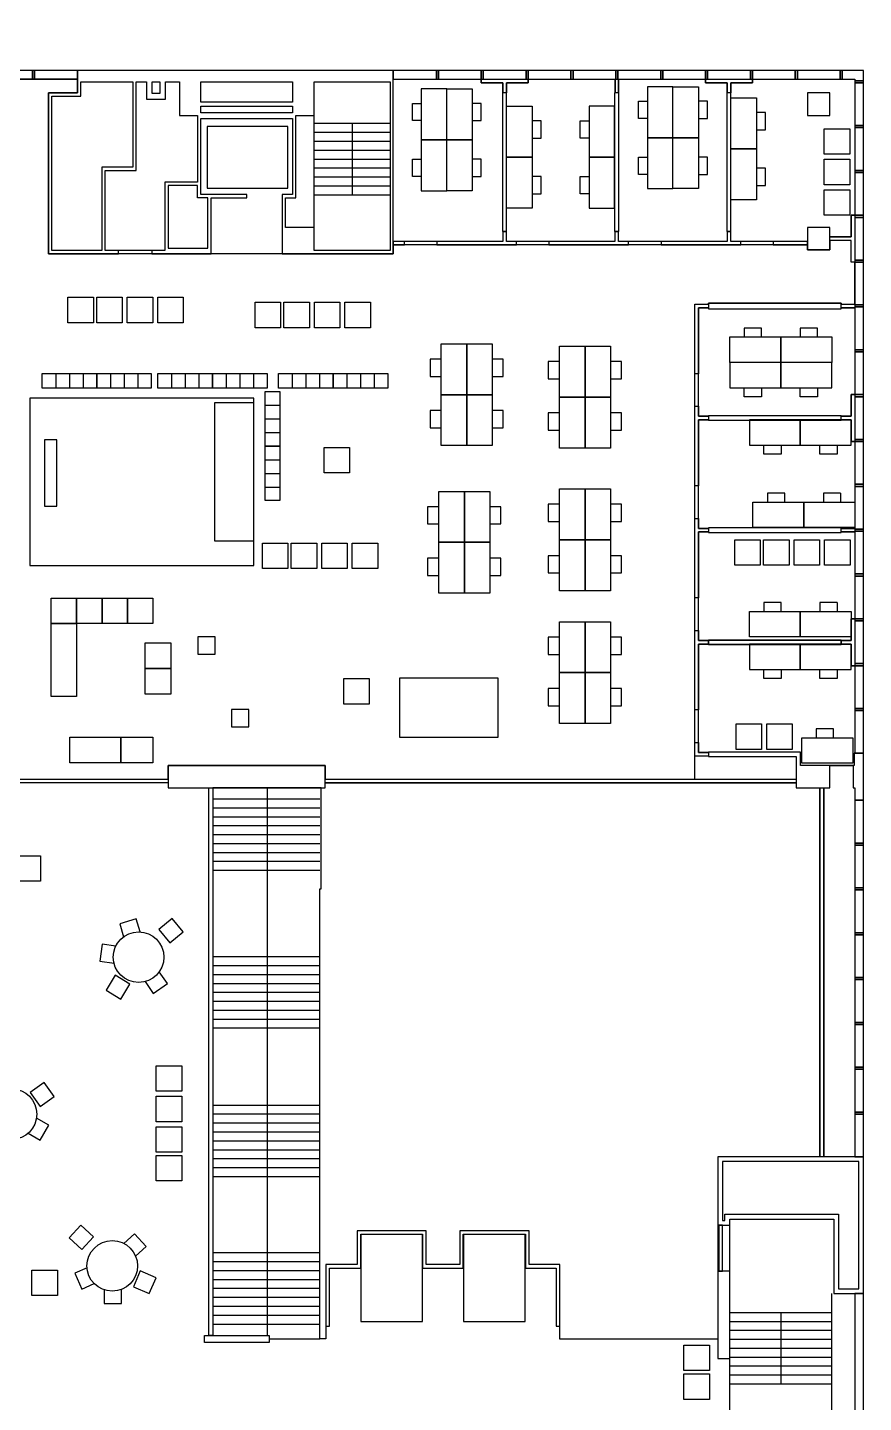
# Model space of a CAD drawing. Extents: x -199 to 9291, y 516 to 6424.
# Drawn here: x 7019 to 9291, y 2686 to 6424 of the extents above; entities that cross this region are included whole.
import ezdxf

# ---------------------------------------------------------------- set-up
doc = ezdxf.new("R2010")
doc.units = 0
doc.header["$MEASUREMENT"] = 0
for name, color, linetype in [('0_VOID', 7, 'CONTINUOUS'), ('CHAIR', 142, 'CONTINUOUS'), ('ELEVATORS', 2, 'CONTINUOUS'), ('ELEVATORS_PRIMARY', 222, 'CONTINUOUS'), ('ENTRANCE', 2, 'CONTINUOUS'), ('FLOOR', 3, 'CONTINUOUS'), ('FURNITURE', 2, 'CONTINUOUS'), ('OFFICES', 1, 'CONTINUOUS'), ('STAIRS', 2, 'CONTINUOUS'), ('WALLS', 6, 'CONTINUOUS')]:
    doc.layers.add(name, color=color, linetype=linetype)

msp = doc.modelspace()

# ---------------------------------------------------------------- linework, layer by layer
at = {"layer": '0_VOID'}
for points in [[(7391.9, 5817.9), (7356.9, 5817.9), (7265.9, 5817.9), (7230.1, 5817.9), (7230.1, 6035.7), (7313.8, 6035.7), (7313.8, 6276.3), (7342.3, 6276.3), (7342.3, 6229.2), (7393.5, 6229.2), (7393.5, 6276.3), (7431.7, 6276.3), (7431.7, 6185.3), (7481.3, 6185.3), (7481.3, 6004), (7391.9, 6004)], [(9267, 3841.2), (9267, 3841.2), (9267, 3835.5), (9267, 3835.5), (9267, 3719.3), (9267, 3719.3), (9267, 3713.6), (9267, 3713.6), (9267, 3597.3), (9267, 3597.3), (9267, 3591.6), (9267, 3591.6), (9267, 3591.6), (9267, 3475.4), (9267, 3475.4), (9267, 3469.7), (9267, 3469.7), (9267, 3353.5), (9182.9, 3353.5), (9182.9, 4356.5), (9199.5, 4356.5), (9199.5, 4417.5), (9262.9, 4417.5), (9262.9, 4356.5), (9267, 4356.5), (9267, 4323.2), (9267, 4323.2), (9267, 4206.9), (9267, 4206.9), (9267, 4201.2), (9267, 4201.2), (9267, 4201.2), (9267, 4085), (9267, 4085), (9267, 4079.3), (9267, 4079.3), (9267, 3963.1), (9267, 3963.1), (9267, 3957.4), (9267, 3957.4)], [(7830, 2858.5), (7812.9, 2858.5), (7812.9, 4082.6), (7817, 4082.6), (7817, 4356.5), (7827.5, 4356.5), (7827.5, 4370.3), (9107.7, 4370.3), (9107.7, 4356.5), (9171.9, 4356.5), (9171.9, 3353.5), (8894.7, 3353.5), (8894.7, 2857.7), (8465.6, 2857.7), (8465.6, 3060.9), (8381.9, 3060.9), (8381.9, 3152.7), (8193.3, 3152.7), (8193.3, 3060.9), (8102.3, 3060.9), (8102.3, 3152.7), (7914.5, 3152.7), (7914.5, 3060.9), (7830, 3060.9)]]:
    msp.add_lwpolyline(points, close=True, dxfattribs=at)
at = {"layer": 'CHAIR'}
for points in [[(8064.8, 6171), (8064.8, 6218), (8089, 6218)], [(8251.7, 6171), (8251.7, 6218), (8227.4, 6218)], [(8679.4, 6176.7), (8679.4, 6223.7), (8703.6, 6223.7)], [(8866.3, 6176.7), (8866.3, 6223.7), (8842, 6223.7)], [(8089, 6171), (8064.8, 6171)], [(8227.4, 6171), (8251.7, 6171)], [(8414.4, 6123.7), (8414.4, 6170.7), (8390.1, 6170.7)], [(8520.9, 6123.7), (8520.9, 6170.7), (8545.1, 6170.7)], [(8703.6, 6176.7), (8679.4, 6176.7)], [(8842, 6176.7), (8866.3, 6176.7)], [(9024, 6146.4), (9024, 6193.4), (8999.7, 6193.4)], [(8999.7, 6146.4), (9024, 6146.4)], [(9253.3, 6148.8), (9253.3, 6079.6), (9184.1, 6079.6), (9184.1, 6148.8), (9253.3, 6148.8)], [(9253.3, 6148.8), (9253.3, 6079.6), (9184.1, 6079.6), (9184.1, 6148.8), (9253.3, 6148.8)], [(8390.1, 6123.7), (8414.4, 6123.7)], [(8545.1, 6123.7), (8520.9, 6123.7)], [(8064.8, 6019), (8064.8, 6066), (8089, 6066)], [(8251.7, 6019), (8251.7, 6066), (8227.4, 6066)], [(8679.4, 6024.7), (8679.4, 6071.7), (8703.6, 6071.7)], [(8866.3, 6024.7), (8866.3, 6071.7), (8842, 6071.7)], [(9253.3, 6066), (9253.3, 5996.8), (9184.1, 5996.8), (9184.1, 6066), (9253.3, 6066)], [(9253.3, 6066), (9253.3, 5996.8), (9184.1, 5996.8), (9184.1, 6066), (9253.3, 6066)], [(8703.6, 6024.7), (8679.4, 6024.7)], [(8842, 6024.7), (8866.3, 6024.7)], [(9024, 5994.4), (9024, 6041.4), (8999.7, 6041.4)], [(8089, 6019), (8064.8, 6019)], [(8227.4, 6019), (8251.7, 6019)], [(8414.4, 5971.7), (8414.4, 6018.7), (8390.1, 6018.7)], [(8520.9, 5971.7), (8520.9, 6018.7), (8545.1, 6018.7)], [(8999.7, 5994.4), (9024, 5994.4)], [(9253.3, 5983.1), (9253.3, 5913.9), (9184.1, 5913.9), (9184.1, 5983.1), (9253.3, 5983.1)], [(9253.3, 5983.1), (9253.3, 5913.9), (9184.1, 5913.9), (9184.1, 5983.1), (9253.3, 5983.1)], [(8390.1, 5971.7), (8414.4, 5971.7)], [(8545.1, 5971.7), (8520.9, 5971.7)], [(9013.7, 5607.1), (8966.7, 5607.1), (8966.7, 5582.8)], [(9013.7, 5582.8), (9013.7, 5607.1)], [(9165.7, 5607.1), (9118.7, 5607.1), (9118.7, 5582.8)], [(9165.7, 5582.8), (9165.7, 5607.1)], [(8143.4, 5522.7), (8112.8, 5522.7), (8112.8, 5475.7), (8143.4, 5475.7)], [(8281.9, 5475.7), (8311.8, 5475.7), (8311.8, 5522.7)], [(8311.8, 5522.7), (8281.9, 5522.7)], [(8464.7, 5516), (8434.1, 5516), (8434.1, 5469), (8464.7, 5469)], [(8603.1, 5469), (8633.1, 5469), (8633.1, 5516)], [(8633.1, 5516), (8603.1, 5516)], [(9013.7, 5420.2), (8966.7, 5420.2), (8966.7, 5444.4)], [(9013.7, 5444.4), (9013.7, 5420.2)], [(9165.7, 5420.2), (9118.7, 5420.2), (9118.7, 5444.4)], [(9165.7, 5444.4), (9165.7, 5420.2)], [(8143.4, 5382.8), (8112.8, 5382.8), (8112.8, 5335.8), (8143.4, 5335.8)], [(8281.9, 5335.8), (8311.8, 5335.8), (8311.8, 5382.8)], [(8311.8, 5382.8), (8281.9, 5382.8)], [(8464.7, 5376.1), (8434.1, 5376.1), (8434.1, 5329.1), (8464.7, 5329.1)], [(8603.1, 5329.1), (8633.1, 5329.1), (8633.1, 5376.1)], [(8633.1, 5376.1), (8603.1, 5376.1)], [(9066.7, 5264), (9019.7, 5264), (9019.7, 5288.3)], [(9066.7, 5288.3), (9066.7, 5264)], [(9218.7, 5264), (9171.7, 5264), (9171.7, 5288.3)], [(9218.7, 5288.3), (9218.7, 5264)], [(8464.7, 5128.1), (8434.1, 5128.1), (8434.1, 5081.1), (8464.7, 5081.1)], [(8603.1, 5081.1), (8633.1, 5081.1), (8633.1, 5128.1)], [(8633.1, 5128.1), (8603.1, 5128.1)], [(9076.5, 5157.9), (9029.5, 5157.9), (9029.5, 5133.6)], [(9076.5, 5133.6), (9076.5, 5157.9)], [(9228.5, 5157.9), (9181.5, 5157.9), (9181.5, 5133.6)], [(9228.5, 5157.9), (9228.5, 5133.6)], [(8136.8, 5121.4), (8106.1, 5121.4), (8106.1, 5074.4), (8136.8, 5074.4)], [(8275.2, 5074.4), (8305.1, 5074.4), (8305.1, 5121.4)], [(8305.1, 5121.4), (8275.2, 5121.4)], [(9010, 4962.4), (8940.8, 4962.4), (8940.8, 5031.6), (9010, 5031.6), (9010, 4962.4)], [(9010, 4962.4), (8940.8, 4962.4), (8940.8, 5031.6), (9010, 5031.6), (9010, 4962.4)], [(9088.2, 4962.4), (9019, 4962.4), (9019, 5031.6), (9088.2, 5031.6), (9088.2, 4962.4)], [(9088.2, 4962.4), (9019, 4962.4), (9019, 5031.6), (9088.2, 5031.6), (9088.2, 4962.4)], [(9171.1, 4962.4), (9101.9, 4962.4), (9101.9, 5031.6), (9171.1, 5031.6), (9171.1, 4962.4)], [(9171.1, 4962.4), (9101.9, 4962.4), (9101.9, 5031.6), (9171.1, 5031.6), (9171.1, 4962.4)], [(9254, 4962.4), (9184.8, 4962.4), (9184.8, 5031.6), (9254, 5031.6), (9254, 4962.4)], [(9254, 4962.4), (9184.8, 4962.4), (9184.8, 5031.6), (9254, 5031.6), (9254, 4962.4)], [(8136.8, 4981.4), (8106.1, 4981.4), (8106.1, 4934.4), (8136.8, 4934.4)], [(8275.2, 4934.4), (8305.1, 4934.4), (8305.1, 4981.4)], [(8305.1, 4981.4), (8275.2, 4981.4)], [(8464.7, 4988.1), (8434.1, 4988.1), (8434.1, 4941.1), (8464.7, 4941.1)], [(8603.1, 4941.1), (8633.1, 4941.1), (8633.1, 4988.1)], [(8633.1, 4988.1), (8603.1, 4988.1)], [(7152.2, 4872.7), (7152.2, 4803.5), (7082.9, 4803.5), (7082.9, 4872.7), (7152.2, 4872.7)], [(7152.2, 4872.7), (7152.2, 4803.5), (7082.9, 4803.5), (7082.9, 4872.7), (7152.2, 4872.7)], [(7221.4, 4872.7), (7221.4, 4803.5), (7152.2, 4803.5), (7152.2, 4872.7), (7221.4, 4872.7)], [(7221.4, 4872.7), (7221.4, 4803.5), (7152.2, 4803.5), (7152.2, 4872.7), (7221.4, 4872.7)], [(7290.6, 4872.7), (7290.6, 4803.5), (7221.4, 4803.5), (7221.4, 4872.7), (7290.6, 4872.7)], [(7290.6, 4872.7), (7290.6, 4803.5), (7221.4, 4803.5), (7221.4, 4872.7), (7290.6, 4872.7)], [(7359.8, 4872.7), (7359.8, 4803.5), (7290.6, 4803.5), (7290.6, 4872.7), (7359.8, 4872.7)], [(7359.8, 4872.7), (7359.8, 4803.5), (7290.6, 4803.5), (7290.6, 4872.7), (7359.8, 4872.7)], [(9066.7, 4860.8), (9019.7, 4860.8), (9019.7, 4836.6)], [(9066.7, 4836.6), (9066.7, 4860.8)], [(9218.7, 4860.8), (9171.7, 4860.8), (9171.7, 4836.6)], [(9218.7, 4860.8), (9218.7, 4836.6)], [(7152.2, 4803.5), (7152.2, 4605.3), (7082.9, 4605.3), (7082.9, 4803.5), (7152.2, 4803.5)], [(7152.2, 4803.5), (7152.2, 4605.3), (7082.9, 4605.3), (7082.9, 4803.5), (7152.2, 4803.5)], [(7408.1, 4750.8), (7408.1, 4681.6), (7338.9, 4681.6), (7338.9, 4750.8), (7408.1, 4750.8)], [(7408.1, 4750.8), (7408.1, 4681.6), (7338.9, 4681.6), (7338.9, 4750.8), (7408.1, 4750.8)], [(7528.8, 4767.3), (7481.8, 4767.3), (7481.8, 4720.3), (7528.8, 4720.3), (7528.8, 4767.3)], [(8464.7, 4766.8), (8434.1, 4766.8), (8434.1, 4719.9), (8464.7, 4719.9)], [(8603.1, 4719.9), (8633.1, 4719.9), (8633.1, 4766.8)], [(8633.1, 4766.8), (8603.1, 4766.8)], [(7408.1, 4681.1), (7408.1, 4611.9), (7338.9, 4611.9), (7338.9, 4681.1), (7408.1, 4681.1)], [(9066.7, 4654.4), (9019.7, 4654.4), (9019.7, 4678.7)], [(9066.7, 4678.7), (9066.7, 4654.4)], [(9218.7, 4654.4), (9171.7, 4654.4), (9171.7, 4678.7)], [(9218.7, 4678.7), (9218.7, 4654.4)], [(8464.7, 4626.9), (8434.1, 4626.9), (8434.1, 4579.9), (8464.7, 4579.9)], [(8603.1, 4579.9), (8633.1, 4579.9), (8633.1, 4626.9)], [(8633.1, 4626.9), (8603.1, 4626.9)], [(7620.3, 4570.2), (7573.4, 4570.2), (7573.4, 4523.2), (7620.3, 4523.2), (7620.3, 4570.2)], [(9013.8, 4461.3), (8944.6, 4461.3), (8944.6, 4530.5), (9013.8, 4530.5), (9013.8, 4461.3)], [(9013.8, 4461.3), (8944.6, 4461.3), (8944.6, 4530.5), (9013.8, 4530.5), (9013.8, 4461.3)], [(9096.7, 4461.3), (9027.5, 4461.3), (9027.5, 4530.5), (9096.7, 4530.5), (9096.7, 4461.3)], [(9096.7, 4461.3), (9027.5, 4461.3), (9027.5, 4530.5), (9096.7, 4530.5), (9096.7, 4461.3)], [(9209.2, 4517.1), (9162.2, 4517.1), (9162.2, 4492.8)], [(9209.2, 4492.8), (9209.2, 4517.1)], [(7053.8, 4103), (6984.6, 4103), (6984.6, 4172.2), (7053.8, 4172.2), (7053.8, 4103)], [(7053.8, 4103), (6984.6, 4103), (6984.6, 4172.2), (7053.8, 4172.2), (7053.8, 4103)], [(7375.8, 3972.1), (7405.7, 3935.8), (7441.9, 3965.8), (7412, 4002), (7375.8, 3972.1)], [(7324.7, 3965), (7314.6, 4000.3), (7269.4, 3987.4), (7279.7, 3951.5)], [(7259.2, 3926.8), (7222.1, 3931.9), (7215.8, 3885.3), (7254.1, 3880.1)], [(7338.3, 3830), (7360.6, 3798.1), (7399.2, 3825), (7376.9, 3856.9)], [(7297, 3822.7), (7256.8, 3847.2), (7232.4, 3807.1), (7272.5, 3782.6), (7297, 3822.7)], [(7438.1, 3601.2), (7438.1, 3532), (7368.9, 3532), (7368.9, 3601.2), (7438.1, 3601.2)], [(7438.1, 3601.2), (7438.1, 3532), (7368.9, 3532), (7368.9, 3601.2), (7438.1, 3601.2)], [(7026, 3528.4), (7053.6, 3490.3), (7091.7, 3517.9), (7064.1, 3555.9), (7026, 3528.4)], [(7438.1, 3518.3), (7438.1, 3449.1), (7368.9, 3449.1), (7368.9, 3518.3), (7438.1, 3518.3)], [(7438.1, 3518.3), (7438.1, 3449.1), (7368.9, 3449.1), (7368.9, 3518.3), (7438.1, 3518.3)], [(7020.6, 3417.7), (7052.9, 3398.8), (7076.7, 3439.3), (7043.4, 3458.9)], [(7438.1, 3435.4), (7438.1, 3366.2), (7368.9, 3366.2), (7368.9, 3435.4), (7438.1, 3435.4)], [(7438.1, 3435.4), (7438.1, 3366.2), (7368.9, 3366.2), (7368.9, 3435.4), (7438.1, 3435.4)], [(7438.1, 3357.2), (7438.1, 3288), (7368.9, 3288), (7368.9, 3357.2), (7438.1, 3357.2)], [(7438.1, 3357.2), (7438.1, 3288), (7368.9, 3288), (7368.9, 3357.2), (7438.1, 3357.2)], [(7166.9, 3101.3), (7198.7, 3135.9), (7164.2, 3167.7), (7132.3, 3133.2), (7166.9, 3101.3)], [(7312.6, 3083.4), (7341.3, 3109.9), (7309.4, 3144.4), (7280.9, 3118.1)], [(7100.1, 2976.7), (7030.9, 2976.7), (7030.9, 3045.9), (7100.1, 3045.9), (7100.1, 2976.7)], [(7100.1, 2976.7), (7030.9, 2976.7), (7030.9, 3045.9), (7100.1, 3045.9), (7100.1, 2976.7)], [(7180.8, 3051.7), (7147.2, 3036.9), (7166.1, 2993.9), (7200.3, 3008.9)], [(7325.5, 3043.5), (7306.7, 3000.4), (7349.7, 2981.6), (7368.6, 3024.6), (7325.5, 3043.5)], [(7227.4, 2992), (7227.5, 2954.6), (7274.5, 2954.6), (7274.4, 2993.2)], [(8871.8, 2841.5), (8871.8, 2772.3), (8802.6, 2772.3), (8802.6, 2841.5), (8871.8, 2841.5)], [(8871.8, 2841.5), (8871.8, 2772.3), (8802.6, 2772.3), (8802.6, 2841.5), (8871.8, 2841.5)], [(8871.8, 2763.2), (8871.8, 2694), (8802.6, 2694), (8802.6, 2763.2), (8871.8, 2763.2)], [(8871.8, 2763.2), (8871.8, 2694), (8802.6, 2694), (8802.6, 2763.2), (8871.8, 2763.2)]]:
    msp.add_lwpolyline(points, dxfattribs=at)
at = {"layer": 'ELEVATORS'}
msp.add_lwpolyline([(7507.1, 5987.1), (7725.9, 5987.1), (7725.9, 6155.4), (7507.1, 6155.4)], close=True, dxfattribs=at)
at = {"layer": 'ELEVATORS_PRIMARY'}
for points in [[(8092.1, 3142.2), (7924.7, 3142.2), (7924.7, 2905.6), (8092.1, 2905.6)], [(8371.3, 3142.2), (8203.9, 3142.2), (8203.9, 2905.6), (8371.3, 2905.6)]]:
    msp.add_lwpolyline(points, close=True, dxfattribs=at)
at = {"layer": 'ENTRANCE'}
for points in [[(8092.1, 3142.2), (7924.7, 3142.2), (7924.7, 2905.6), (8092.1, 2905.6)], [(8371.3, 3142.2), (8203.9, 3142.2), (8203.9, 2905.6), (8371.3, 2905.6)]]:
    msp.add_lwpolyline(points, close=True, dxfattribs=at)
at = {"layer": 'FLOOR'}
msp.add_lwpolyline([(-198.9, 1423.9), (4799.9, 1423.9), (4799.9, 1581.6), (5206.3, 1581.6), (5206.3, 516), (9290.6, 516), (9290.6, 6307.2), (5206.3, 6307.2), (5206.3, 5912.2), (4799.9, 5912.2), (4799.9, 6424.3), (-198.9, 6424.3)], close=True, dxfattribs=at)
at = {"layer": 'FURNITURE'}
for points in [[(8089, 6118.9), (8158.2, 6118.9), (8158.2, 6257.3), (8089, 6257.3), (8089, 6118.9)], [(8089, 6118.9), (8158.2, 6118.9), (8158.2, 6257.3), (8089, 6257.3), (8089, 6118.9)], [(8227.4, 6118.9), (8158.2, 6118.9), (8158.2, 6257.3), (8227.4, 6257.3), (8227.4, 6118.9)], [(8227.4, 6118.9), (8158.2, 6118.9), (8158.2, 6257.3), (8227.4, 6257.3), (8227.4, 6118.9)], [(8703.6, 6124.6), (8772.8, 6124.6), (8772.8, 6263), (8703.6, 6263), (8703.6, 6124.6)], [(8703.6, 6124.6), (8772.8, 6124.6), (8772.8, 6263), (8703.6, 6263), (8703.6, 6124.6)], [(8842, 6124.6), (8772.8, 6124.6), (8772.8, 6263), (8842, 6263), (8842, 6124.6)], [(8842, 6124.6), (8772.8, 6124.6), (8772.8, 6263), (8842, 6263), (8842, 6124.6)], [(8390.1, 6071.6), (8320.9, 6071.6), (8320.9, 6210), (8390.1, 6210), (8390.1, 6071.6)], [(8390.1, 6071.6), (8320.9, 6071.6), (8320.9, 6210), (8390.1, 6210), (8390.1, 6071.6)], [(8545.1, 6071.6), (8614.3, 6071.6), (8614.3, 6210), (8545.1, 6210), (8545.1, 6071.6)], [(8545.1, 6071.6), (8614.3, 6071.6), (8614.3, 6210), (8545.1, 6210), (8545.1, 6071.6)], [(8999.7, 6094.3), (8930.5, 6094.3), (8930.5, 6232.7), (8999.7, 6232.7), (8999.7, 6094.3)], [(8999.7, 6094.3), (8930.5, 6094.3), (8930.5, 6232.7), (8999.7, 6232.7), (8999.7, 6094.3)], [(8089, 5980.5), (8158.2, 5980.5), (8158.2, 6118.9), (8089, 6118.9), (8089, 5980.5)], [(8089, 5980.5), (8158.2, 5980.5), (8158.2, 6118.9), (8089, 6118.9), (8089, 5980.5)], [(8227.4, 5980.5), (8158.2, 5980.5), (8158.2, 6118.9), (8227.4, 6118.9), (8227.4, 5980.5)], [(8227.4, 5980.5), (8158.2, 5980.5), (8158.2, 6118.9), (8227.4, 6118.9), (8227.4, 5980.5)], [(8703.6, 5986.2), (8772.8, 5986.2), (8772.8, 6124.6), (8703.6, 6124.6), (8703.6, 5986.2)], [(8703.6, 5986.2), (8772.8, 5986.2), (8772.8, 6124.6), (8703.6, 6124.6), (8703.6, 5986.2)], [(8842, 5986.2), (8772.8, 5986.2), (8772.8, 6124.6), (8842, 6124.6), (8842, 5986.2)], [(8842, 5986.2), (8772.8, 5986.2), (8772.8, 6124.6), (8842, 6124.6), (8842, 5986.2)], [(8999.7, 5955.9), (8930.5, 5955.9), (8930.5, 6094.3), (8999.7, 6094.3), (8999.7, 5955.9)], [(8999.7, 5955.9), (8930.5, 5955.9), (8930.5, 6094.3), (8999.7, 6094.3), (8999.7, 5955.9)], [(8390.1, 5933.2), (8320.9, 5933.2), (8320.9, 6071.6), (8390.1, 6071.6), (8390.1, 5933.2)], [(8390.1, 5933.2), (8320.9, 5933.2), (8320.9, 6071.6), (8390.1, 6071.6), (8390.1, 5933.2)], [(8545.1, 5933.2), (8614.3, 5933.2), (8614.3, 6071.6), (8545.1, 6071.6), (8545.1, 5933.2)], [(8545.1, 5933.2), (8614.3, 5933.2), (8614.3, 6071.6), (8545.1, 6071.6), (8545.1, 5933.2)], [(7198, 5621.5), (7128.8, 5621.5), (7128.8, 5690.7), (7198, 5690.7), (7198, 5621.5)], [(7198, 5621.5), (7128.8, 5621.5), (7128.8, 5690.7), (7198, 5690.7), (7198, 5621.5)], [(7276.2, 5621.5), (7207, 5621.5), (7207, 5690.7), (7276.2, 5690.7), (7276.2, 5621.5)], [(7276.2, 5621.5), (7207, 5621.5), (7207, 5690.7), (7276.2, 5690.7), (7276.2, 5621.5)], [(7359.1, 5621.5), (7289.9, 5621.5), (7289.9, 5690.7), (7359.1, 5690.7), (7359.1, 5621.5)], [(7359.1, 5621.5), (7289.9, 5621.5), (7289.9, 5690.7), (7359.1, 5690.7), (7359.1, 5621.5)], [(7442, 5621.5), (7372.8, 5621.5), (7372.8, 5690.7), (7442, 5690.7), (7442, 5621.5)], [(7442, 5621.5), (7372.8, 5621.5), (7372.8, 5690.7), (7442, 5690.7), (7442, 5621.5)], [(7706.7, 5608.1), (7637.5, 5608.1), (7637.5, 5677.3), (7706.7, 5677.3), (7706.7, 5608.1)], [(7706.7, 5608.1), (7637.5, 5608.1), (7637.5, 5677.3), (7706.7, 5677.3), (7706.7, 5608.1)], [(7785, 5608.1), (7715.7, 5608.1), (7715.7, 5677.3), (7785, 5677.3), (7785, 5608.1)], [(7785, 5608.1), (7715.7, 5608.1), (7715.7, 5677.3), (7785, 5677.3), (7785, 5608.1)], [(7867.8, 5608.1), (7798.6, 5608.1), (7798.6, 5677.3), (7867.8, 5677.3), (7867.8, 5608.1)], [(7867.8, 5608.1), (7798.6, 5608.1), (7798.6, 5677.3), (7867.8, 5677.3), (7867.8, 5608.1)], [(7950.7, 5608.1), (7881.5, 5608.1), (7881.5, 5677.3), (7950.7, 5677.3), (7950.7, 5608.1)], [(7950.7, 5608.1), (7881.5, 5608.1), (7881.5, 5677.3), (7950.7, 5677.3), (7950.7, 5608.1)], [(9065.8, 5582.8), (9065.8, 5513.6), (8927.4, 5513.6), (8927.4, 5582.8), (9065.8, 5582.8)], [(9065.8, 5582.8), (9065.8, 5513.6), (8927.4, 5513.6), (8927.4, 5582.8), (9065.8, 5582.8)], [(9204.2, 5582.8), (9204.2, 5513.6), (9065.8, 5513.6), (9065.8, 5582.8), (9204.2, 5582.8)], [(9204.2, 5582.8), (9204.2, 5513.6), (9065.8, 5513.6), (9065.8, 5582.8), (9204.2, 5582.8)], [(8212.7, 5425.9), (8143.4, 5425.9), (8143.4, 5564.3), (8212.7, 5564.3), (8212.7, 5425.9)], [(8212.7, 5425.9), (8143.4, 5425.9), (8143.4, 5564.3), (8212.7, 5564.3), (8212.7, 5425.9)], [(8281.9, 5425.9), (8212.7, 5425.9), (8212.7, 5564.3), (8281.9, 5564.3), (8281.9, 5425.9)], [(8281.9, 5425.9), (8212.7, 5425.9), (8212.7, 5564.3), (8281.9, 5564.3), (8281.9, 5425.9)], [(8533.9, 5419.2), (8464.7, 5419.2), (8464.7, 5557.7), (8533.9, 5557.7), (8533.9, 5419.2)], [(8533.9, 5419.2), (8464.7, 5419.2), (8464.7, 5557.7), (8533.9, 5557.7), (8533.9, 5419.2)], [(8603.1, 5419.2), (8533.9, 5419.2), (8533.9, 5557.7), (8603.1, 5557.7), (8603.1, 5419.2)], [(8603.1, 5419.2), (8533.9, 5419.2), (8533.9, 5557.7), (8603.1, 5557.7), (8603.1, 5419.2)], [(9065.8, 5444.4), (9065.8, 5513.6), (8927.4, 5513.6), (8927.4, 5444.4), (9065.8, 5444.4)], [(9065.8, 5444.4), (9065.8, 5513.6), (8927.4, 5513.6), (8927.4, 5444.4), (9065.8, 5444.4)], [(9204.2, 5444.4), (9204.2, 5513.6), (9065.8, 5513.6), (9065.8, 5444.4), (9204.2, 5444.4)], [(9204.2, 5444.4), (9204.2, 5513.6), (9065.8, 5513.6), (9065.8, 5444.4), (9204.2, 5444.4)], [(7058.7, 5483.4), (7207, 5483.4), (7207, 5443.9), (7058.7, 5443.9), (7058.7, 5483.4)], [(7095.8, 5483.4), (7095.8, 5443.9)], [(7095.8, 5483.4), (7095.8, 5443.9)], [(7132.9, 5483.4), (7132.9, 5443.9)], [(7132.9, 5483.4), (7132.9, 5443.9)], [(7170, 5483.4), (7170, 5443.9)], [(7170, 5483.4), (7170, 5443.9)], [(7207, 5483.4), (7355.3, 5483.4), (7355.3, 5443.9), (7207, 5443.9), (7207, 5483.4)], [(7244.1, 5483.4), (7244.1, 5443.9)], [(7244.1, 5483.4), (7244.1, 5443.9)], [(7281.2, 5483.4), (7281.2, 5443.9)], [(7281.2, 5483.4), (7281.2, 5443.9)], [(7318.3, 5483.4), (7318.3, 5443.9)], [(7318.3, 5483.4), (7318.3, 5443.9)], [(7373.3, 5483.4), (7521.6, 5483.4), (7521.6, 5443.9), (7373.3, 5443.9), (7373.3, 5483.4)], [(7410.4, 5483.4), (7410.4, 5443.9)], [(7410.4, 5483.4), (7410.4, 5443.9)], [(7447.5, 5483.4), (7447.5, 5443.9)], [(7447.5, 5483.4), (7447.5, 5443.9)], [(7484.6, 5483.4), (7484.6, 5443.9)], [(7484.6, 5483.4), (7484.6, 5443.9)], [(7521.6, 5483.4), (7669.9, 5483.4), (7669.9, 5443.9), (7521.6, 5443.9), (7521.6, 5483.4)], [(7558.7, 5483.4), (7558.7, 5443.9)], [(7558.7, 5483.4), (7558.7, 5443.9)], [(7595.8, 5483.4), (7595.8, 5443.9)], [(7595.8, 5483.4), (7595.8, 5443.9)], [(7632.9, 5483.4), (7632.9, 5443.9)], [(7632.9, 5483.4), (7632.9, 5443.9)], [(7701.3, 5483.4), (7849.6, 5483.4), (7849.6, 5443.9), (7701.3, 5443.9), (7701.3, 5483.4)], [(7738.4, 5483.4), (7738.4, 5443.9)], [(7738.4, 5483.4), (7738.4, 5443.9)], [(7775.5, 5483.4), (7775.5, 5443.9)], [(7775.5, 5483.4), (7775.5, 5443.9)], [(7812.5, 5483.4), (7812.5, 5443.9)], [(7812.5, 5483.4), (7812.5, 5443.9)], [(7849.6, 5483.4), (7997.9, 5483.4), (7997.9, 5443.9), (7849.6, 5443.9), (7849.6, 5483.4)], [(7886.7, 5483.4), (7886.7, 5443.9)], [(7886.7, 5483.4), (7886.7, 5443.9)], [(7923.8, 5483.4), (7923.8, 5443.9)], [(7923.8, 5483.4), (7923.8, 5443.9)], [(7960.8, 5483.4), (7960.8, 5443.9)], [(7960.8, 5483.4), (7960.8, 5443.9)], [(7664.8, 5286.1), (7664.8, 5434.4), (7704.3, 5434.4), (7704.3, 5286.1), (7664.8, 5286.1)], [(8212.7, 5287.5), (8143.4, 5287.5), (8143.4, 5425.9), (8212.7, 5425.9), (8212.7, 5287.5)], [(8212.7, 5287.5), (8143.4, 5287.5), (8143.4, 5425.9), (8212.7, 5425.9), (8212.7, 5287.5)], [(8281.9, 5287.5), (8212.7, 5287.5), (8212.7, 5425.9), (8281.9, 5425.9), (8281.9, 5287.5)], [(8281.9, 5287.5), (8212.7, 5287.5), (8212.7, 5425.9), (8281.9, 5425.9), (8281.9, 5287.5)], [(7664.8, 5397.3), (7704.3, 5397.3)], [(7664.8, 5397.3), (7704.3, 5397.3)], [(8533.9, 5280.8), (8464.7, 5280.8), (8464.7, 5419.2), (8533.9, 5419.2), (8533.9, 5280.8)], [(8533.9, 5280.8), (8464.7, 5280.8), (8464.7, 5419.2), (8533.9, 5419.2), (8533.9, 5280.8)], [(8603.1, 5280.8), (8533.9, 5280.8), (8533.9, 5419.2), (8603.1, 5419.2), (8603.1, 5280.8)], [(8603.1, 5280.8), (8533.9, 5280.8), (8533.9, 5419.2), (8603.1, 5419.2), (8603.1, 5280.8)], [(7664.8, 5360.2), (7704.3, 5360.2)], [(7664.8, 5360.2), (7704.3, 5360.2)], [(9118.8, 5288.3), (9118.8, 5357.5), (8980.4, 5357.5), (8980.4, 5288.3), (9118.8, 5288.3)], [(9118.8, 5288.3), (9118.8, 5357.5), (8980.4, 5357.5), (8980.4, 5288.3), (9118.8, 5288.3)], [(9257.3, 5288.3), (9257.3, 5357.5), (9118.8, 5357.5), (9118.8, 5288.3), (9257.3, 5288.3)], [(9257.3, 5288.3), (9257.3, 5357.5), (9118.8, 5357.5), (9118.8, 5288.3), (9257.3, 5288.3)], [(7664.8, 5323.1), (7704.3, 5323.1)], [(7664.8, 5323.1), (7704.3, 5323.1)], [(7664.8, 5137.8), (7664.8, 5286.1), (7704.3, 5286.1), (7704.3, 5137.8), (7664.8, 5137.8)], [(7894.1, 5213.4), (7824.9, 5213.4), (7824.9, 5282.6), (7894.1, 5282.6), (7894.1, 5213.4)], [(7664.8, 5249), (7704.3, 5249)], [(7664.8, 5249), (7704.3, 5249)], [(7664.8, 5211.9), (7704.3, 5211.9)], [(7664.8, 5211.9), (7704.3, 5211.9)], [(7664.8, 5174.8), (7704.3, 5174.8)], [(7664.8, 5174.8), (7704.3, 5174.8)], [(8206, 5024.6), (8136.8, 5024.6), (8136.8, 5163), (8206, 5163), (8206, 5024.6)], [(8206, 5024.6), (8136.8, 5024.6), (8136.8, 5163), (8206, 5163), (8206, 5024.6)], [(8275.2, 5024.6), (8206, 5024.6), (8206, 5163), (8275.2, 5163), (8275.2, 5024.6)], [(8275.2, 5024.6), (8206, 5024.6), (8206, 5163), (8275.2, 5163), (8275.2, 5024.6)], [(8533.9, 5031.3), (8464.7, 5031.3), (8464.7, 5169.7), (8533.9, 5169.7), (8533.9, 5031.3)], [(8533.9, 5031.3), (8464.7, 5031.3), (8464.7, 5169.7), (8533.9, 5169.7), (8533.9, 5031.3)], [(8603.1, 5031.3), (8533.9, 5031.3), (8533.9, 5169.7), (8603.1, 5169.7), (8603.1, 5031.3)], [(8603.1, 5031.3), (8533.9, 5031.3), (8533.9, 5169.7), (8603.1, 5169.7), (8603.1, 5031.3)], [(9128.6, 5133.6), (9128.6, 5064.4), (8990.2, 5064.4), (8990.2, 5133.6), (9128.6, 5133.6)], [(9128.6, 5133.6), (9128.6, 5064.4), (8990.2, 5064.4), (8990.2, 5133.6), (9128.6, 5133.6)], [(9267, 5133.6), (9267, 5064.4), (9128.6, 5064.4), (9128.6, 5133.6), (9267, 5133.6)], [(9267, 5133.6), (9267, 5064.4), (9128.6, 5064.4), (9128.6, 5133.6), (9267, 5133.6)], [(7726.5, 4953.3), (7657.3, 4953.3), (7657.3, 5022.5), (7726.5, 5022.5), (7726.5, 4953.3)], [(7726.5, 4953.3), (7657.3, 4953.3), (7657.3, 5022.5), (7726.5, 5022.5), (7726.5, 4953.3)], [(7804.7, 4953.3), (7735.5, 4953.3), (7735.5, 5022.5), (7804.7, 5022.5), (7804.7, 4953.3)], [(7804.7, 4953.3), (7735.5, 4953.3), (7735.5, 5022.5), (7804.7, 5022.5), (7804.7, 4953.3)], [(7887.6, 4953.3), (7818.4, 4953.3), (7818.4, 5022.5), (7887.6, 5022.5), (7887.6, 4953.3)], [(7887.6, 4953.3), (7818.4, 4953.3), (7818.4, 5022.5), (7887.6, 5022.5), (7887.6, 4953.3)], [(7970.5, 4953.3), (7901.3, 4953.3), (7901.3, 5022.5), (7970.5, 5022.5), (7970.5, 4953.3)], [(7970.5, 4953.3), (7901.3, 4953.3), (7901.3, 5022.5), (7970.5, 5022.5), (7970.5, 4953.3)], [(8206, 4886.2), (8136.8, 4886.2), (8136.8, 5024.6), (8206, 5024.6), (8206, 4886.2)], [(8206, 4886.2), (8136.8, 4886.2), (8136.8, 5024.6), (8206, 5024.6), (8206, 4886.2)], [(8275.2, 4886.2), (8206, 4886.2), (8206, 5024.6), (8275.2, 5024.6), (8275.2, 4886.2)], [(8275.2, 4886.2), (8206, 4886.2), (8206, 5024.6), (8275.2, 5024.6), (8275.2, 4886.2)], [(8533.9, 4892.9), (8464.7, 4892.9), (8464.7, 5031.3), (8533.9, 5031.3), (8533.9, 4892.9)], [(8533.9, 4892.9), (8464.7, 4892.9), (8464.7, 5031.3), (8533.9, 5031.3), (8533.9, 4892.9)], [(8603.1, 4892.9), (8533.9, 4892.9), (8533.9, 5031.3), (8603.1, 5031.3), (8603.1, 4892.9)], [(8603.1, 4892.9), (8533.9, 4892.9), (8533.9, 5031.3), (8603.1, 5031.3), (8603.1, 4892.9)], [(9118.8, 4836.6), (9118.8, 4767.4), (8980.4, 4767.4), (8980.4, 4836.6), (9118.8, 4836.6)], [(9118.8, 4836.6), (9118.8, 4767.4), (8980.4, 4767.4), (8980.4, 4836.6), (9118.8, 4836.6)], [(9257.3, 4836.6), (9257.3, 4767.4), (9118.8, 4767.4), (9118.8, 4836.6), (9257.3, 4836.6)], [(9257.3, 4836.6), (9257.3, 4767.4), (9118.8, 4767.4), (9118.8, 4836.6), (9257.3, 4836.6)], [(8533.9, 4670.1), (8464.7, 4670.1), (8464.7, 4808.5), (8533.9, 4808.5), (8533.9, 4670.1)], [(8533.9, 4670.1), (8464.7, 4670.1), (8464.7, 4808.5), (8533.9, 4808.5), (8533.9, 4670.1)], [(8603.1, 4670.1), (8533.9, 4670.1), (8533.9, 4808.5), (8603.1, 4808.5), (8603.1, 4670.1)], [(8603.1, 4670.1), (8533.9, 4670.1), (8533.9, 4808.5), (8603.1, 4808.5), (8603.1, 4670.1)], [(9118.8, 4678.7), (9118.8, 4747.9), (8980.4, 4747.9), (8980.4, 4678.7), (9118.8, 4678.7)], [(9118.8, 4678.7), (9118.8, 4747.9), (8980.4, 4747.9), (8980.4, 4678.7), (9118.8, 4678.7)], [(9257.3, 4678.7), (9257.3, 4747.9), (9118.8, 4747.9), (9118.8, 4678.7), (9257.3, 4678.7)], [(9257.3, 4678.7), (9257.3, 4747.9), (9118.8, 4747.9), (9118.8, 4678.7), (9257.3, 4678.7)], [(7947.6, 4584.7), (7878.4, 4584.7), (7878.4, 4653.9), (7947.6, 4653.9), (7947.6, 4584.7)], [(8533.9, 4531.7), (8464.7, 4531.7), (8464.7, 4670.1), (8533.9, 4670.1), (8533.9, 4531.7)], [(8533.9, 4531.7), (8464.7, 4531.7), (8464.7, 4670.1), (8533.9, 4670.1), (8533.9, 4531.7)], [(8603.1, 4531.7), (8533.9, 4531.7), (8533.9, 4670.1), (8603.1, 4670.1), (8603.1, 4531.7)], [(8603.1, 4531.7), (8533.9, 4531.7), (8533.9, 4670.1), (8603.1, 4670.1), (8603.1, 4531.7)], [(7272.6, 4494.5), (7272.6, 4425.3), (7134.2, 4425.3), (7134.2, 4494.5), (7272.6, 4494.5)], [(7272.6, 4494.5), (7272.6, 4425.3), (7134.2, 4425.3), (7134.2, 4494.5), (7272.6, 4494.5)], [(7272.6, 4425.3), (7272.6, 4494.5), (7359.2, 4494.5), (7359.2, 4425.3), (7272.6, 4425.3)], [(7272.6, 4425.3), (7272.6, 4494.5), (7359.2, 4494.5), (7359.2, 4425.3), (7272.6, 4425.3)], [(9261.3, 4492.8), (9261.3, 4423.6), (9122.9, 4423.6), (9122.9, 4492.8), (9261.3, 4492.8)], [(9261.3, 4492.8), (9261.3, 4423.6), (9122.9, 4423.6), (9122.9, 4492.8), (9261.3, 4492.8)]]:
    msp.add_lwpolyline(points, dxfattribs=at)
for points in [[(7024.9, 4961.8), (7634, 4961.8), (7634, 5416.7), (7024.9, 5416.7)], [(7526.9, 5028.7), (7634, 5028.7), (7634, 5403.3), (7526.9, 5403.3)], [(7065.1, 5122.4), (7098.5, 5122.4), (7098.5, 5303), (7065.1, 5303)], [(8030, 4495), (8297.8, 4495), (8297.8, 4655.5), (8030, 4655.5)]]:
    msp.add_lwpolyline(points, close=True, dxfattribs=at)
for centre in [(7320.8, 3896.5), (6975.6, 3469.6), (7249.2, 3057.1)]:
    msp.add_circle(centre, 68.7, dxfattribs=at)
at = {"layer": 'OFFICES'}
msp.add_lwpolyline([(5968.7, 4380.1), (7400.8, 4380.1), (7400.8, 4417.5), (7827.5, 4417.5), (7827.5, 4380.1), (8832.6, 4380.1), (8832.6, 5672), (8869.5, 5672), (8869.5, 5674.9), (9229.6, 5674.9), (9229.6, 5672), (9267, 5672), (9267, 5786), (9257.3, 5786), (9257.3, 5845), (9199.5, 5845), (9199.5, 5819.5), (9138.6, 5819.5), (9138.6, 5832.9), (8012.9, 5832.9), (8012.9, 5809), (7711.3, 5809), (7075.7, 5809), (7075.7, 6246.3), (7154.5, 6246.3), (7154.5, 6283.6), (5943.1, 6283.6)], dxfattribs=at)
for points in [[(8309.5, 5869.9), (8310.3, 5869.9), (8310.3, 5842.7), (8042.9, 5842.7), (8012.9, 5842.7), (8012.9, 6283.6), (8129.9, 6283.6), (8135.6, 6283.6), (8251.8, 6283.6), (8251.8, 6273.9), (8310.7, 6273.9), (8310.7, 6246.3), (8309.5, 6246.3)], [(8614.3, 5869.9), (8615.1, 5869.9), (8615.1, 5842.7), (8320.1, 5842.7), (8320.1, 5869.9), (8320.9, 5869.9), (8320.9, 6246.3), (8320.5, 6273.9), (8379.4, 6273.9), (8379.4, 6283.6), (8379.4, 6283.6), (8495.7, 6283.6), (8501.3, 6283.6), (8615.5, 6283.6), (8615.5, 6246.3), (8614.3, 6246.3)], [(8919.1, 5869.9), (8919.9, 5869.9), (8919.9, 5842.7), (8624.9, 5842.7), (8624.9, 5869.9), (8625.7, 5869.9), (8625.7, 6246.3), (8625.3, 6246.3), (8625.3, 6283.6), (8739.5, 6283.6), (8745.2, 6283.6), (8861.4, 6283.6), (8861.4, 6273.9), (8920.3, 6273.9), (8920.3, 6246.3), (8919.1, 6246.3)], [(9267, 6035.7), (9267, 6035.7), (9267, 6035.7), (9267, 6030), (9267, 5913.8), (9267, 5913.8), (9267, 5913.6), (9257.3, 5913.6), (9257.3, 5854.7), (9199.5, 5854.7), (9199.5, 5880.5), (9138.6, 5880.5), (9138.6, 5842.7), (9045.4, 5842.7), (8929.7, 5842.7), (8929.7, 5869.9), (8930.5, 5869.9), (8930.5, 6246.3), (8930.1, 6246.3), (8930.1, 6273.9), (8989, 6273.9), (8989, 6283.6), (9105.3, 6283.6), (9105.3, 6283.6), (9110.9, 6283.6), (9227.2, 6283.6), (9232.9, 6283.6), (9267, 6283.6), (9267, 6279.6), (9267, 6279.6), (9267, 6273.9), (9267, 6157.7), (9267, 6157.7), (9267, 6152)], [(9267, 5548.1), (9267, 5548.1), (9267, 5542.4), (9267, 5542.4), (9267, 5426.1), (9257.3, 5426.1), (9257.3, 5367.2), (9229.6, 5367.2), (9229.6, 5368.4), (8869.5, 5368.4), (8842.3, 5367.2), (8842.3, 5483), (8842.3, 5662.3), (8869.5, 5662.3), (8869.5, 5659.4), (9229.6, 5659.4), (9229.6, 5662.3), (9267, 5662.3)], [(9267, 5062.4), (9229.6, 5062.4), (9229.6, 5063.6), (8869.5, 5063.6), (8869.5, 5062.4), (8842.3, 5062.4), (8842.3, 5357.5), (8869.5, 5357.5), (8869.5, 5356.2), (9229.6, 5356.2), (9229.6, 5357.5), (9257.3, 5357.5), (9257.3, 5298.5), (9267, 5298.5), (9267, 5182.3), (9267, 5182.3), (9267, 5176.6), (9267, 5176.6)], [(9267, 4938.5), (9267, 4938.5), (9267, 4932.8), (9267, 4932.8), (9267, 4932.8), (9267, 4816.5), (9257.3, 4816.5), (9257.3, 4757.6), (9229.6, 4757.6), (9229.6, 4758.8), (8869.5, 4758.8), (8869.5, 4757.6), (8842.3, 4757.6), (8842.3, 5052.7), (8869.5, 5052.7), (8869.5, 5051.4), (9229.6, 5051.4), (9229.6, 5052.7), (9267, 5052.7)], [(9267, 4450.8), (9265.4, 4450.8), (9265.4, 4417.5), (9262.9, 4417.5), (9199.5, 4417.5), (9119.1, 4417.5), (9119.1, 4454), (8869.5, 4454), (8869.5, 4452.8), (8842.3, 4452.8), (8842.3, 4480), (8842.3, 4747.9), (8869.5, 4747.9), (8869.5, 4746.6), (9229.6, 4746.6), (9229.6, 4747.9), (9257.3, 4747.9), (9257.3, 4688.9), (9267, 4688.9), (9267, 4572.7), (9267, 4572.7), (9267, 4567), (9267, 4567)]]:
    msp.add_lwpolyline(points, close=True, dxfattribs=at)
at = {"layer": 'STAIRS'}
for p, q in [((7797.5, 5880.5), (7797.5, 6185.3)), ((8004.7, 6162.8), (7797.5, 6162.8)), ((8004.7, 6138.5), (7797.5, 6138.5)), ((7901.1, 6162.8), (7901.1, 5968.7)), ((8004.7, 6114.2), (7797.5, 6114.2)), ((8004.7, 6090), (7797.5, 6090)), ((8004.7, 6065.7), (7797.5, 6065.7)), ((8004.7, 6041.5), (7797.5, 6041.5)), ((8004.7, 6017.2), (7797.5, 6017.2)), ((8004.7, 5992.9), (7797.5, 5992.9)), ((8004.7, 5968.7), (7797.5, 5968.7)), ((7669.9, 4356.5), (7669.9, 2867.4)), ((7812.9, 4326), (7522.7, 4326)), ((7812.9, 4301.8), (7522.7, 4301.8)), ((7812.9, 4277.5), (7522.7, 4277.5)), ((7812.9, 4253.3), (7522.7, 4253.3)), ((7812.9, 4229), (7522.7, 4229)), ((7812.9, 4204.7), (7522.7, 4204.7)), ((7812.9, 4180.5), (7522.7, 4180.5)), ((7812.9, 4156.2), (7522.7, 4156.2)), ((7812.9, 4132), (7522.7, 4132)), ((7812.9, 3897.2), (7522.7, 3897.2)), ((7812.9, 3872.9), (7522.7, 3872.9)), ((7812.9, 3848.7), (7522.7, 3848.7)), ((7812.9, 3824.4), (7522.7, 3824.4)), ((7812.9, 3800.2), (7522.7, 3800.2)), ((7812.9, 3775.9), (7522.7, 3775.9)), ((7812.9, 3751.7), (7522.7, 3751.7)), ((7812.9, 3727.4), (7522.7, 3727.4)), ((7812.9, 3703.1), (7522.7, 3703.1)), ((7812.9, 3493.4), (7522.7, 3493.4)), ((7812.9, 3469.2), (7522.7, 3469.2)), ((7812.9, 3444.9), (7522.7, 3444.9)), ((7812.9, 3420.7), (7522.7, 3420.7)), ((7812.9, 3396.4), (7522.7, 3396.4)), ((7812.9, 3372.1), (7522.7, 3372.1)), ((7812.9, 3347.9), (7522.7, 3347.9)), ((7812.9, 3323.6), (7522.7, 3323.6)), ((7812.9, 3299.4), (7522.7, 3299.4)), ((7812.9, 3092.2), (7522.7, 3092.2)), ((7812.9, 3067.9), (7522.7, 3067.9)), ((7812.9, 3043.7), (7522.7, 3043.7)), ((7812.9, 3019.4), (7522.7, 3019.4)), ((7812.9, 2995.2), (7522.7, 2995.2)), ((7812.9, 2970.9), (7522.7, 2970.9)), ((9204, 2982), (9204, 2500.1)), ((7812.9, 2946.6), (7522.7, 2946.6)), ((7812.9, 2922.4), (7522.7, 2922.4)), ((9204, 2929.6), (8927.3, 2929.6)), ((9065.6, 2929.6), (9065.6, 2735.5)), ((7812.9, 2898.1), (7522.7, 2898.1)), ((9204, 2905.3), (8927.3, 2905.3)), ((9204, 2881.1), (8927.3, 2881.1)), ((9204, 2856.8), (8927.3, 2856.8)), ((9204, 2832.5), (8927.3, 2832.5)), ((9204, 2808.3), (8927.3, 2808.3)), ((9204, 2784), (8927.3, 2784)), ((9204, 2759.8), (8927.3, 2759.8)), ((9204, 2735.5), (8927.3, 2735.5))]:
    msp.add_line(p, q, dxfattribs=at)
for points in [[(7720.2, 5880.5), (7720.2, 5961), (7747.9, 5961), (7747.9, 6185.3), (7797.5, 6185.3), (7797.5, 6276.3), (8004.7, 6276.3), (8004.7, 5817.9), (7797.5, 5817.9), (7797.5, 5880.5)], [(7812.9, 2858.5), (7812.9, 4082.6), (7817, 4082.6), (7817, 4356.5), (7522.7, 4356.5), (7522.7, 2867.4), (7675.5, 2867.4), (7675.5, 2858.5)], [(7812.9, 2858.5), (7812.9, 4082.6), (7817, 4082.6), (7817, 4356.5), (7522.7, 4356.5), (7522.7, 2867.4), (7675.5, 2867.4), (7675.5, 2858.5)], [(7812.9, 2858.5), (7812.9, 4082.6), (7817, 4082.6), (7817, 4356.5), (7522.7, 4356.5), (7522.7, 2867.4), (7675.5, 2867.4), (7675.5, 2858.5)], [(8927.3, 2622.8), (8927.3, 3184.4), (9210.1, 3184.4), (9210.1, 2982), (9267, 2982), (9267, 2500.1), (8927.3, 2500.1)], [(8927.3, 2622.8), (8927.3, 3184.4), (9210.1, 3184.4), (9210.1, 2982), (9267, 2982), (9267, 2500.1), (8927.3, 2500.1)], [(8927.3, 2622.8), (8927.3, 3184.4), (9210.1, 3184.4), (9210.1, 2982), (9267, 2982), (9267, 2500.1), (8927.3, 2500.1)]]:
    msp.add_lwpolyline(points, close=True, dxfattribs=at)
at = {"layer": 'WALLS'}
for points in [[(6916.4, 6283.6), (7032.6, 6283.6), (7032.6, 6307.2), (6916.4, 6307.2)], [(7032.6, 6283.6), (7038.3, 6283.6), (7038.3, 6307.2), (7032.6, 6307.2)], [(7038.3, 6283.6), (7154.5, 6283.6), (7154.5, 6307.2), (7038.3, 6307.2)], [(8012.9, 5809), (8012.9, 6307.2), (7154.5, 6307.2), (7154.5, 6246.3), (7075.7, 6246.3), (7075.7, 5809), (7265.9, 5809), (7265.9, 5817.9), (7230.1, 5817.9), (7230.1, 6035.7), (7313.8, 6035.7), (7313.8, 6276.3), (7342.3, 6276.3), (7342.3, 6229.2), (7393.5, 6229.2), (7393.5, 6276.3), (7431.7, 6276.3), (7431.7, 6185.3), (7481.3, 6185.3), (7481.3, 6004), (7391.9, 6004), (7391.9, 5817.9), (7356.9, 5817.9), (7356.9, 5809), (7517.9, 5809), (7517.9, 5961), (7614.6, 5961), (7614.6, 5969.9), (7490.2, 5969.9), (7490.2, 6177.2), (7738.9, 6177.2), (7738.9, 5969.9), (7711.3, 5969.9), (7711.3, 5809)], [(8012.9, 6283.6), (8129.9, 6283.6), (8129.9, 6307.2), (8012.9, 6307.2)], [(8129.9, 6283.6), (8135.6, 6283.6), (8135.6, 6307.2), (8129.9, 6307.2)], [(8135.6, 6283.6), (8251.8, 6283.6), (8251.8, 6307.2), (8135.6, 6307.2)], [(8251.8, 6283.6), (8257.5, 6283.6), (8257.5, 6307.2), (8251.8, 6307.2)], [(8310.7, 6273.9), (8251.8, 6273.9), (8251.8, 6283.6), (8379.4, 6283.6), (8379.4, 6273.9), (8320.5, 6273.9), (8320.5, 6246.3), (8310.7, 6246.3)], [(8257.5, 6283.6), (8373.7, 6283.6), (8373.7, 6307.2), (8257.5, 6307.2)], [(8373.7, 6283.6), (8379.4, 6283.6), (8379.4, 6307.2), (8373.7, 6307.2)], [(8379.4, 6283.6), (8495.7, 6283.6), (8495.7, 6307.2), (8379.4, 6307.2)], [(8495.7, 6283.6), (8501.3, 6283.6), (8501.3, 6307.2), (8495.7, 6307.2)], [(8501.3, 6283.6), (8617.6, 6283.6), (8617.6, 6307.2), (8501.3, 6307.2)], [(8625.3, 6283.6), (8625.3, 6246.3), (8615.5, 6246.3), (8615.5, 6283.6)], [(8617.6, 6283.6), (8623.3, 6283.6), (8623.3, 6307.2), (8617.6, 6307.2)], [(8623.3, 6283.6), (8739.5, 6283.6), (8739.5, 6307.2), (8623.3, 6307.2)], [(8739.5, 6283.6), (8745.2, 6283.6), (8745.2, 6307.2), (8739.5, 6307.2)], [(8745.2, 6283.6), (8861.4, 6283.6), (8861.4, 6307.2), (8745.2, 6307.2)], [(8861.4, 6283.6), (8867.1, 6283.6), (8867.1, 6307.2), (8861.4, 6307.2)], [(8920.3, 6273.9), (8861.4, 6273.9), (8861.4, 6283.6), (8989, 6283.6), (8989, 6273.9), (8930.1, 6273.9), (8930.1, 6246.3), (8920.3, 6246.3)], [(8867.1, 6283.6), (8983.3, 6283.6), (8983.3, 6307.2), (8867.1, 6307.2)], [(8983.3, 6283.6), (8989, 6283.6), (8989, 6307.2), (8983.3, 6307.2)], [(8989, 6283.6), (9105.3, 6283.6), (9105.3, 6307.2), (8989, 6307.2)], [(9105.3, 6283.6), (9110.9, 6283.6), (9110.9, 6307.2), (9105.3, 6307.2)], [(9110.9, 6283.6), (9227.2, 6283.6), (9227.2, 6307.2), (9110.9, 6307.2)], [(9227.2, 6283.6), (9232.9, 6283.6), (9232.9, 6307.2), (9227.2, 6307.2)], [(9290.6, 6283.6), (9290.6, 6307.2), (9232.9, 6307.2), (9232.9, 6283.6), (9267, 6283.6), (9267, 6279.6), (9290.6, 6279.6)], [(7163.5, 6276.3), (7304.9, 6276.3), (7304.9, 6044.7), (7221.2, 6044.7), (7221.2, 5817.9), (7084.6, 5817.9), (7084.6, 6237.3), (7163.5, 6237.3)], [(7357.7, 6276.3), (7378.1, 6276.3), (7378.1, 6244.6), (7357.7, 6244.6)], [(7738.9, 6221.1), (7490.2, 6221.1), (7490.2, 6276.3), (7738.9, 6276.3)], [(7720.2, 5880.5), (7720.2, 5961), (7747.9, 5961), (7747.9, 6185.3), (7797.5, 6185.3), (7797.5, 6276.3), (8004.7, 6276.3), (8004.7, 5817.9), (7797.5, 5817.9), (7797.5, 5880.5)], [(8309.5, 5869.9), (8320.9, 5869.9), (8320.9, 6246.3), (8309.5, 6246.3)], [(8625.7, 6246.3), (8614.3, 6246.3), (8614.3, 5869.9), (8625.7, 5869.9)], [(8919.1, 5869.9), (8930.5, 5869.9), (8930.5, 6246.3), (8919.1, 6246.3)], [(9138.6, 6185.3), (9199.5, 6185.3), (9199.5, 6246.3), (9138.6, 6246.3)], [(9267, 6279.6), (9267, 6273.9), (9290.6, 6273.9), (9290.6, 6279.6)], [(9267, 6273.9), (9267, 6157.7), (9290.6, 6157.7), (9290.6, 6273.9)], [(7490.2, 6210.5), (7738.9, 6210.5), (7738.9, 6192.6), (7490.2, 6192.6)], [(9267, 6157.7), (9267, 6152), (9290.6, 6152), (9290.6, 6157.7)], [(9267, 6152), (9267, 6035.7), (9290.6, 6035.7), (9290.6, 6152)], [(9267, 6035.7), (9267, 6030), (9290.6, 6030), (9290.6, 6035.7)], [(9267, 6030), (9267, 5913.8), (9290.6, 5913.8), (9290.6, 6030)], [(7481.3, 5995.1), (7400.8, 5995.1), (7400.8, 5824.4), (7508.9, 5824.4), (7508.9, 5961), (7481.3, 5961)], [(9257.3, 5854.7), (9257.3, 5913.6), (9267, 5913.6), (9267, 5786), (9257.3, 5786), (9257.3, 5845), (9199.5, 5845), (9199.5, 5854.7)], [(9267, 5913.8), (9267, 5908.1), (9290.6, 5908.1), (9290.6, 5913.8)], [(9267, 5908.1), (9267, 5791.9), (9290.6, 5791.9), (9290.6, 5908.1)], [(8131.1, 5842.7), (8131.1, 5832.9), (8347.3, 5832.9), (8347.3, 5842.7), (8320.1, 5842.7), (8320.1, 5869.9), (8310.3, 5869.9), (8310.3, 5842.7)], [(8435.9, 5842.7), (8435.9, 5832.9), (8652.1, 5832.9), (8652.1, 5842.7), (8624.9, 5842.7), (8624.9, 5869.9), (8615.1, 5869.9), (8615.1, 5842.7)], [(8740.7, 5842.7), (8740.7, 5832.9), (8956.9, 5832.9), (8956.9, 5842.7), (8929.7, 5842.7), (8929.7, 5869.9), (8919.9, 5869.9), (8919.9, 5842.7)], [(9138.6, 5819.5), (9199.5, 5819.5), (9199.5, 5880.5), (9138.6, 5880.5)], [(8042.9, 5842.7), (8012.9, 5842.7), (8012.9, 5832.9), (8042.9, 5832.9)], [(9138.6, 5842.7), (9045.4, 5842.7), (9045.4, 5832.9), (9138.6, 5832.9)], [(9267, 5791.9), (9267, 5786.2), (9290.6, 5786.2), (9290.6, 5791.9)], [(9267, 5786.2), (9267, 5670), (9290.6, 5670), (9290.6, 5786.2)], [(8869.5, 5672), (8869.5, 5662.3), (8842.3, 5662.3), (8842.3, 5483), (8832.6, 5483), (8832.6, 5672)], [(8869.5, 5659.4), (9229.6, 5659.4), (9229.6, 5674.9), (8869.5, 5674.9)], [(9267, 5662.3), (9229.6, 5662.3), (9229.6, 5672), (9267, 5672)], [(9267, 5670), (9267, 5664.3), (9290.6, 5664.3), (9290.6, 5670)], [(9267, 5664.3), (9267, 5548.1), (9290.6, 5548.1), (9290.6, 5664.3)], [(9267, 5548.1), (9267, 5542.4), (9290.6, 5542.4), (9290.6, 5548.1)], [(9267, 5542.4), (9267, 5426.1), (9290.6, 5426.1), (9290.6, 5542.4)], [(9257.3, 5367.2), (9257.3, 5426.1), (9267, 5426.1), (9267, 5298.5), (9257.3, 5298.5), (9257.3, 5357.5), (9229.6, 5357.5), (9229.6, 5367.2)], [(9267, 5426.1), (9267, 5420.4), (9290.6, 5420.4), (9290.6, 5426.1)], [(8842.3, 5178.2), (8832.6, 5178.2), (8832.6, 5394.4), (8842.3, 5394.4), (8842.3, 5367.2), (8869.5, 5367.2), (8869.5, 5357.5), (8842.3, 5357.5)], [(9267, 5420.4), (9267, 5304.2), (9290.6, 5304.2), (9290.6, 5420.4)], [(8869.5, 5356.2), (9229.6, 5356.2), (9229.6, 5368.4), (8869.5, 5368.4)], [(9267, 5304.2), (9267, 5298.5), (9290.6, 5298.5), (9290.6, 5304.2)], [(9267, 5298.5), (9267, 5182.3), (9290.6, 5182.3), (9290.6, 5298.5)], [(9267, 5182.3), (9267, 5176.6), (9290.6, 5176.6), (9290.6, 5182.3)], [(9267, 5176.6), (9267, 5060.4), (9290.6, 5060.4), (9290.6, 5176.6)], [(8842.3, 4873.4), (8832.6, 4873.4), (8832.6, 5089.6), (8842.3, 5089.6), (8842.3, 5062.4), (8869.5, 5062.4), (8869.5, 5052.7), (8842.3, 5052.7)], [(8869.5, 5051.4), (9229.6, 5051.4), (9229.6, 5063.6), (8869.5, 5063.6)], [(9267, 5052.7), (9229.6, 5052.7), (9229.6, 5062.4), (9267, 5062.4)], [(9267, 5060.4), (9267, 5054.7), (9290.6, 5054.7), (9290.6, 5060.4)], [(9267, 5054.7), (9267, 4938.5), (9290.6, 4938.5), (9290.6, 5054.7)], [(9267, 4938.5), (9267, 4932.8), (9290.6, 4932.8), (9290.6, 4938.5)], [(9267, 4932.8), (9267, 4816.5), (9290.6, 4816.5), (9290.6, 4932.8)], [(9257.3, 4757.6), (9257.3, 4816.5), (9267, 4816.5), (9267, 4688.9), (9257.3, 4688.9), (9257.3, 4747.9), (9229.6, 4747.9), (9229.6, 4757.6)], [(9267, 4816.5), (9267, 4810.8), (9290.6, 4810.8), (9290.6, 4816.5)], [(9267, 4810.8), (9267, 4694.6), (9290.6, 4694.6), (9290.6, 4810.8)], [(8842.3, 4568.6), (8832.6, 4568.6), (8832.6, 4784.8), (8842.3, 4784.8), (8842.3, 4757.6), (8869.5, 4757.6), (8869.5, 4747.9), (8842.3, 4747.9)], [(8869.5, 4758.8), (9229.6, 4758.8), (9229.6, 4746.6), (8869.5, 4746.6)], [(9267, 4694.6), (9267, 4688.9), (9290.6, 4688.9), (9290.6, 4694.6)], [(9267, 4688.9), (9267, 4572.7), (9290.6, 4572.7), (9290.6, 4688.9)], [(9267, 4572.7), (9267, 4567), (9290.6, 4567), (9290.6, 4572.7)], [(9267, 4567), (9267, 4450.8), (9290.6, 4450.8), (9290.6, 4567)], [(8832.6, 4443.1), (8832.6, 4480), (8842.3, 4480), (8842.3, 4452.8), (8869.5, 4452.8), (8869.5, 4443.1)], [(9107.7, 4356.5), (9199.5, 4356.5), (9199.5, 4417.5), (9119.1, 4417.5), (9119.1, 4454), (8869.5, 4454), (8869.5, 4441.8), (9107.7, 4441.8)], [(9267, 4450.8), (9265.4, 4450.8), (9265.4, 4417.5), (9262.9, 4417.5), (9262.9, 4356.5), (9267, 4356.5), (9267, 4323.2), (9290.6, 4323.2), (9290.6, 4450.8)], [(7400.8, 4356.5), (7827.5, 4356.5), (7827.5, 4417.5), (7400.8, 4417.5)], [(6108.5, 4380.1), (7400.8, 4380.1), (7400.8, 4370.3), (6108.5, 4370.3)], [(7827.5, 4380.1), (9107.7, 4380.1), (9107.7, 4370.3), (7827.5, 4370.3)], [(7511.8, 4356.5), (7522.7, 4356.5), (7522.7, 2867.4), (7511.8, 2867.4)], [(9171.9, 4356.5), (9182.9, 4356.5), (9182.9, 3353.5), (9171.9, 3353.5)], [(9267, 4323.2), (9267, 4206.9), (9290.6, 4206.9), (9290.6, 4323.2)], [(9267, 4206.9), (9267, 4201.2), (9290.6, 4201.2), (9290.6, 4206.9)], [(9267, 4201.2), (9267, 4085), (9290.6, 4085), (9290.6, 4201.2)], [(9267, 4085), (9267, 4079.3), (9290.6, 4079.3), (9290.6, 4085)], [(9267, 4079.3), (9267, 3963.1), (9290.6, 3963.1), (9290.6, 4079.3)], [(9267, 3963.1), (9267, 3957.4), (9290.6, 3957.4), (9290.6, 3963.1)], [(9267, 3957.4), (9267, 3841.2), (9290.6, 3841.2), (9290.6, 3957.4)], [(9267, 3841.2), (9267, 3835.5), (9290.6, 3835.5), (9290.6, 3841.2)], [(9267, 3835.5), (9267, 3719.3), (9290.6, 3719.3), (9290.6, 3835.5)], [(9267, 3719.3), (9267, 3713.6), (9290.6, 3713.6), (9290.6, 3719.3)], [(9267, 3713.6), (9267, 3597.3), (9290.6, 3597.3), (9290.6, 3713.6)], [(9267, 3597.3), (9267, 3591.6), (9290.6, 3591.6), (9290.6, 3597.3)], [(9267, 3591.6), (9267, 3475.4), (9290.6, 3475.4), (9290.6, 3591.6)], [(9267, 3475.4), (9267, 3469.7), (9290.6, 3469.7), (9290.6, 3475.4)], [(9267, 3469.7), (9267, 3353.5), (9290.6, 3353.5), (9290.6, 3469.7)], [(8894.7, 3167.4), (8927.3, 3167.4), (8927.3, 3184.4), (9210.1, 3184.4), (9210.1, 2982), (9290.6, 2982), (9290.6, 3353.5), (8894.7, 3353.5)], [(8907.7, 3180.4), (8914.2, 3180.4), (8914.2, 3197.4), (9223.1, 3197.4), (9223.1, 2995.1), (9277.6, 2995.1), (9277.6, 3340.5), (8907.7, 3340.5)], [(8465.6, 2893.5), (8465.6, 3060.9), (8381.9, 3060.9), (8381.9, 3152.7), (8193.3, 3152.7), (8193.3, 3060.9), (8102.3, 3060.9), (8102.3, 3152.7), (7914.5, 3152.7), (7914.5, 3060.9), (7830, 3060.9), (7830, 2893.5), (7839.7, 2893.5), (7839.7, 3051.1), (7924.3, 3051.1), (7924.3, 3143), (8092.5, 3143), (8092.5, 3051.1), (8203, 3051.1), (8203, 3143), (8372.1, 3143), (8372.1, 3051.1), (8455.8, 3051.1), (8455.8, 2893.5)], [(8897.6, 3167.4), (8897.6, 3043), (8907.3, 3043), (8907.3, 3167.4)], [(8894.7, 2804.9), (8927.3, 2804.9), (8927.3, 3043), (8894.7, 3043)], [(9267, 2982), (9267, 2500.1), (9290.6, 2500.1), (9290.6, 2982)], [(7500, 2867.4), (7675.5, 2867.4), (7675.5, 2848.7), (7500, 2848.7)]]:
    msp.add_lwpolyline(points, close=True, dxfattribs=at)

doc.saveas('drawing.dxf')
